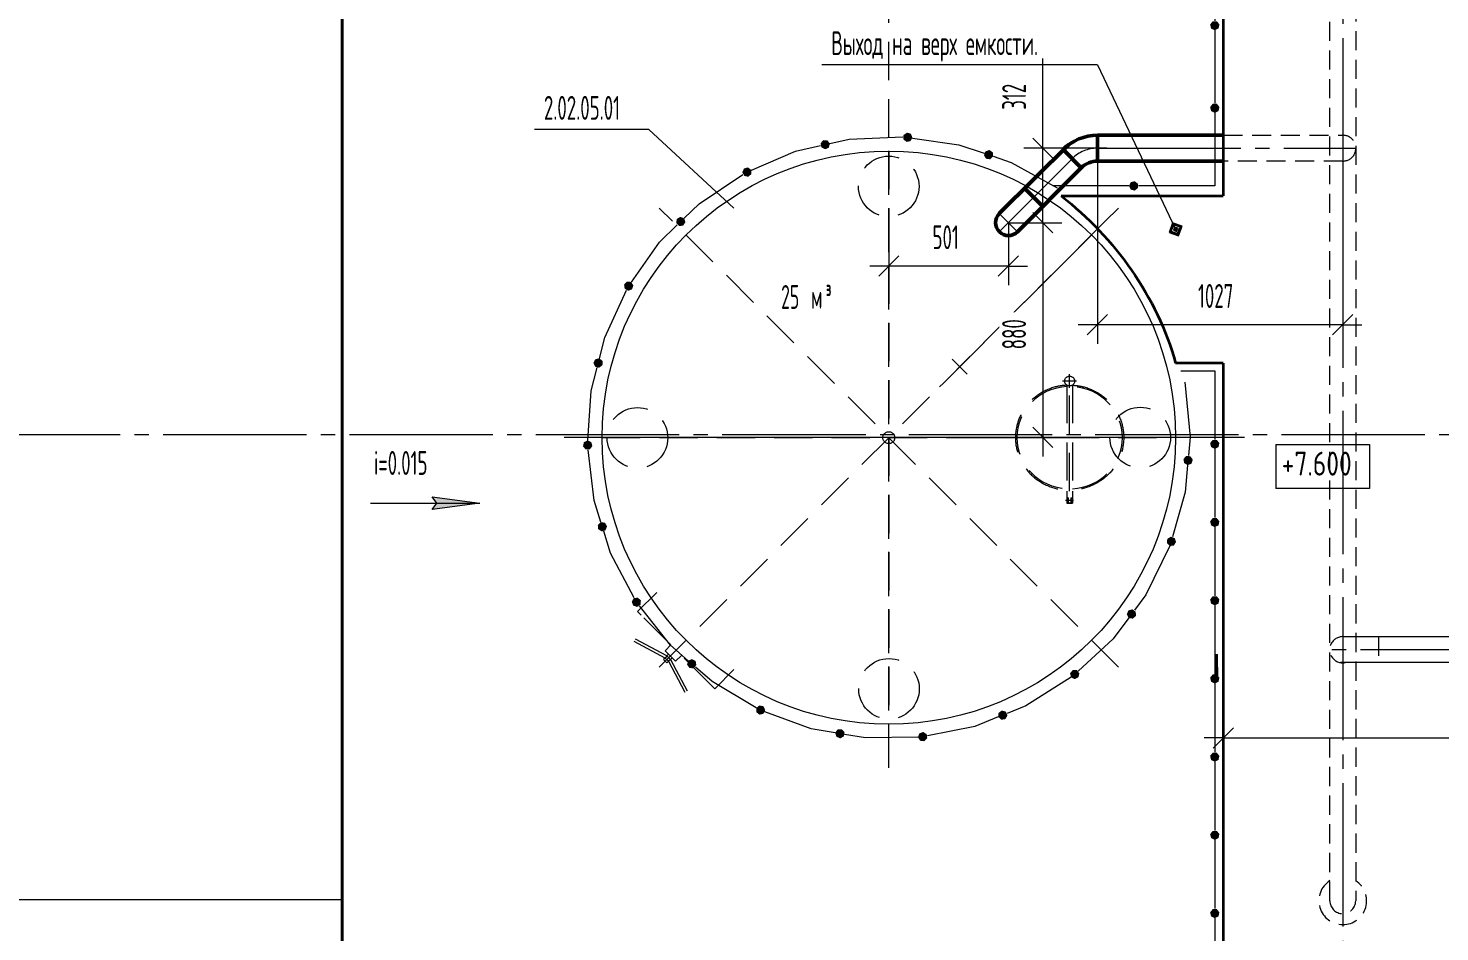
# Model space of a CAD drawing. Header units: millimetres. Extents: x -2281 to 5887, y 0 to 4166.
# Drawn here: x 1926.7 to 2074.4, y 264.4 to 359 of the extents above; entities that cross this region are included whole.
import ezdxf

# ---------------------------------------------------------------- set-up
doc = ezdxf.new("R2010")
doc.units = ezdxf.units.MM
for name, pattern in [('K5LT32785', [0]), ('K5LT32855', [0]), ('K5LT32865', [0]), ('K5LT32894', [3, 2, -1]), ('K5LT_AXLED', [19.5, 15, -1.5, 1.5, -1.5]), ('K5LT_BASIC', [0]), ('K5LT_DASHED', [6, 4, -2]), ('K5LT_REINFORCED', [0]), ('K5LT_THIN', [0]), ('K5LT_THIN_INCLUDED_TO_HATCHING', [0])]:
    doc.linetypes.add(name, pattern=pattern)
doc.layers.add('Системный слой', color=7, linetype='Continuous')
doc.styles.add('KDIMTEXTSTYLE', font='GOST_AU.SHX', dxfattribs={"width": 0.96, "oblique": 15, "height": 5})
doc.styles.add('KTEXTSTYLE', font='GOST_AU.SHX', dxfattribs={"width": 0.96, "height": 5})
doc.dimstyles.new('KDIMSTYLE (0.03)', dxfattribs={"dimtxt": 5, "dimasz": 1, "dimexe": 2, "dimexo": 0, "dimgap": 1, "dimtad": 1, "dimlfac": 40, "dimtxsty": 'KDIMTEXTSTYLE', "dimsah": 1, "dimcen": 0, "dimdle": 1, "dimadec": 0, "dimazin": 0, "dimtfac": 0.667, "dimtmove": 0, "dimatfit": 3, "dimfxl": 1, "dimtvp": 1, "dimtolj": 1, "dimtzin": 0, "dimarcsym": 0})

# ---------------------------------------------------------------- blocks, each defined once
blk = doc.blocks.new('U18')
at = {"layer": 'Системный слой'}
for points in [[(2010.52, 346.49), (2010.62, 346.91), (2010.36, 347.25), (2009.92, 347.26), (2009.65, 346.92), (2009.74, 346.5), (2010.13, 346.3)], [(2019.27, 347.52), (2019.1, 347.93), (2018.69, 348.05), (2018.33, 347.8), (2018.3, 347.37), (2018.63, 347.08), (2019.05, 347.15)], [(2027.71, 345.56), (2027.67, 345.99), (2027.3, 346.23), (2026.89, 346.08), (2026.74, 345.67), (2026.97, 345.31), (2027.41, 345.26)], [(2002.42, 343.72), (2002.4, 344.15), (2002.05, 344.41), (2001.63, 344.29), (2001.46, 343.9), (2001.67, 343.51), (2002.09, 343.43)], [(1995.51, 338.67), (1995.38, 339.08), (1994.97, 339.23), (1994.6, 339.01), (1994.54, 338.58), (1994.84, 338.27), (1995.27, 338.31)], [(1989.93, 331.65), (1990.06, 332.06), (1989.82, 332.42), (1989.39, 332.46), (1989.09, 332.14), (1989.15, 331.71), (1989.53, 331.49)], [(1986.83, 323.7), (1986.84, 324.14), (1986.51, 324.42), (1986.08, 324.33), (1985.88, 323.94), (1986.06, 323.55), (1986.48, 323.44)], [(1985.77, 315.23), (1985.66, 315.65), (1985.27, 315.83), (1984.88, 315.63), (1984.79, 315.21), (1985.07, 314.88), (1985.51, 314.89)], [(2048.47, 313.4), (2048.6, 313.82), (2048.35, 314.17), (2047.92, 314.21), (2047.62, 313.89), (2047.69, 313.46), (2048.06, 313.24)], [(1987.15, 306.43), (1987.31, 306.84), (1987.09, 307.21), (1986.66, 307.28), (1986.34, 306.98), (1986.38, 306.55), (1986.74, 306.3)], [(2046.85, 305.19), (2046.71, 305.6), (2046.3, 305.75), (2045.93, 305.52), (2045.88, 305.09), (2046.18, 304.78), (2046.61, 304.82)], [(1990.81, 298.64), (1990.85, 299.07), (1990.54, 299.37), (1990.11, 299.32), (1989.89, 298.95), (1990.04, 298.54), (1990.45, 298.4)], [(2042.65, 297.46), (2042.63, 297.89), (2042.28, 298.15), (2041.86, 298.03), (2041.69, 297.63), (2041.89, 297.25), (2042.32, 297.17)], [(1996.65, 292.31), (1996.58, 292.74), (1996.19, 292.94), (1995.79, 292.77), (1995.68, 292.35), (1995.94, 292), (1996.37, 291.98)], [(2036.63, 291.03), (2036.73, 291.45), (2036.47, 291.79), (2036.03, 291.79), (2035.76, 291.46), (2035.85, 291.03), (2036.24, 290.84)], [(2003.86, 287.61), (2003.67, 288), (2003.25, 288.09), (2002.91, 287.82), (2002.92, 287.38), (2003.26, 287.12), (2003.68, 287.22)], [(2029.21, 287.04), (2029.04, 287.44), (2028.62, 287.56), (2028.27, 287.31), (2028.24, 286.88), (2028.57, 286.59), (2028.99, 286.66)], [(2012.09, 284.85), (2012.16, 285.28), (2011.87, 285.6), (2011.43, 285.58), (2011.18, 285.22), (2011.31, 284.81), (2011.71, 284.64)], [(2020.81, 284.64), (2020.76, 285.08), (2020.39, 285.31), (2019.98, 285.16), (2019.84, 284.75), (2020.07, 284.39), (2020.5, 284.34)]]:
    blk.add_hatch(color=7, dxfattribs=at).paths.add_polyline_path(points)
at = {"layer": 'Системный слой', "color": 7, "linetype": 'K5LT32865', "lineweight": 13}
for p, q in [((2010.62, 346.91), (2012.65, 347.37)), ((2012.65, 347.37), (2018.27, 347.6)), ((2019.26, 347.48), (2024.12, 346.78)), ((2002.42, 344.11), (2007.02, 346.1)), ((2007.02, 346.1), (2009.65, 346.69)), ((2024.12, 346.78), (2026.77, 345.89)), ((2027.72, 345.57), (2029.59, 344.93)), ((2029.59, 344.93), (2034.39, 342.28)), ((1996.93, 340.6), (2001.52, 343.68)), ((1995.37, 339.09), (1996.93, 340.6)), ((1992.8, 336.57), (1994.66, 338.39)), ((1989.86, 332.4), (1992.8, 336.57)), ((1987.06, 326.61), (1989.33, 331.55)), ((1986.51, 324.42), (1987.06, 326.61)), ((1985.65, 321.02), (1986.26, 323.45)), ((1985.31, 315.83), (1985.65, 321.02)), ((2047.78, 321.91), (2048.32, 316.16)), ((2048.32, 316.16), (2048.15, 314.24)), ((1985.96, 309.53), (1985.33, 314.83)), ((2048.06, 313.24), (2047.8, 310.42)), ((2047.8, 310.42), (2046.49, 305.73)), ((1986.66, 307.28), (1985.96, 309.53)), ((1987.68, 304.02), (1986.96, 306.32)), ((2046.2, 304.78), (2043.7, 299.68)), ((1990.15, 299.34), (1987.68, 304.02)), ((1993.95, 294.39), (1990.69, 298.51)), ((2043.7, 299.68), (2042.49, 298.06)), ((2041.89, 297.25), (2040.25, 295.05)), ((1995.8, 292.77), (1993.95, 294.39)), ((2040.25, 295.05), (2036.61, 291.68)), ((1998.29, 290.59), (1996.55, 292.11)), ((2035.86, 291.03), (2031.14, 288.05)), ((2002.92, 287.84), (1998.29, 290.59)), ((2031.14, 288.05), (2029.17, 287.26)), ((2008.67, 285.65), (2003.83, 287.43)), ((2028.24, 286.88), (2025.79, 285.9)), ((2011.18, 285.23), (2008.67, 285.65)), ((2025.79, 285.9), (2020.83, 284.91)), ((2014.36, 284.68), (2012.17, 285.06)), ((2019.84, 284.76), (2014.36, 284.68))]:
    blk.add_line(p, q, dxfattribs=at)
blk = doc.blocks.new('U24')
at = {"layer": 'Системный слой'}
for points in [[(2051.29, 315.13), (2051.38, 315.55), (2051.11, 315.89), (2050.68, 315.89), (2050.41, 315.55), (2050.51, 315.13), (2050.9, 314.94)], [(2051.29, 306.94), (2051.38, 307.36), (2051.11, 307.7), (2050.68, 307.7), (2050.41, 307.36), (2050.51, 306.94), (2050.9, 306.75)], [(2051.29, 298.75), (2051.38, 299.18), (2051.11, 299.52), (2050.68, 299.52), (2050.41, 299.18), (2050.51, 298.75), (2050.9, 298.57)], [(2051.29, 290.57), (2051.38, 290.99), (2051.11, 291.33), (2050.68, 291.33), (2050.41, 290.99), (2050.51, 290.57), (2050.9, 290.38)], [(2051.29, 282.38), (2051.38, 282.81), (2051.11, 283.14), (2050.68, 283.14), (2050.41, 282.81), (2050.51, 282.38), (2050.9, 282.19)], [(2051.29, 274.2), (2051.38, 274.62), (2051.11, 274.96), (2050.68, 274.96), (2050.41, 274.62), (2050.51, 274.2), (2050.9, 274.01)], [(2051.29, 266.01), (2051.38, 266.43), (2051.11, 266.77), (2050.68, 266.77), (2050.41, 266.43), (2050.51, 266.01), (2050.9, 265.82)]]:
    blk.add_hatch(color=7, dxfattribs=at).paths.add_polyline_path(points)
at = {"layer": 'Системный слой', "color": 7, "linetype": 'K5LT32865', "lineweight": 13}
for p, q in [((2050.9, 323.12), (2050.9, 315.94)), ((2050.9, 314.94), (2050.9, 307.75)), ((2050.9, 306.75), (2050.9, 299.57)), ((2050.9, 298.57), (2050.9, 291.38)), ((2050.9, 290.38), (2050.9, 283.19)), ((2050.9, 282.19), (2050.9, 275.01)), ((2050.9, 274.01), (2050.9, 266.82)), ((2050.9, 265.82), (2050.9, 258.64))]:
    blk.add_line(p, q, dxfattribs=at)
blk = doc.blocks.new('U292')
at = {"layer": 'Системный слой', "color": 7, "linetype": 'K5LT_DASHED', "lineweight": 13}
blk.add_circle((1990.49, 316.1), 3.17, dxfattribs=at)
blk = doc.blocks.new('U293')
at = {"layer": 'Системный слой', "color": 7, "linetype": 'K5LT_DASHED', "lineweight": 13}
blk.add_circle((2016.81, 289.82), 3.17, dxfattribs=at)
blk = doc.blocks.new('U294')
at = {"layer": 'Системный слой', "color": 7, "linetype": 'K5LT_DASHED', "lineweight": 13}
blk.add_circle((2043.1, 316.13), 3.17, dxfattribs=at)
blk = doc.blocks.new('U295')
at = {"layer": 'Системный слой', "color": 7, "linetype": 'K5LT_DASHED', "lineweight": 13}
blk.add_circle((2016.78, 342.42), 3.17, dxfattribs=at)
blk = doc.blocks.new('U291')
at = {"layer": 'Системный слой'}
for name in ['U295', 'U292', 'U294', 'U293']:
    blk.add_blockref(name, (0, 0), dxfattribs=at)
blk = doc.blocks.new('U290')
at = {"layer": 'Системный слой', "color": 7, "linetype": 'K5LT_DASHED', "lineweight": 13}
for p, q in [((2016.79, 282.15), (2016.79, 350.09)), ((1992.77, 292.1), (2040.81, 340.14)), ((2040.81, 292.1), (1992.77, 340.14)), ((2036.44, 322.04), (2034.98, 322.04)), ((2035.71, 321.32), (2035.71, 322.77)), ((2035.42, 321.62), (2035.42, 310.51)), ((2035.71, 310.53), (2035.71, 321.71)), ((2036, 321.62), (2036, 310.51)), ((2054.01, 316.12), (1982.82, 316.12)), ((2035.42, 310.51), (2035.42, 309.26)), ((2036, 310.51), (2036, 309.26)), ((2035.28, 309.56), (2036.11, 309.56)), ((2035.42, 309.26), (2036, 309.26)), ((2035.56, 309.82), (2035.46, 309.82)), ((2035.46, 309.82), (2035.46, 309.3)), ((2035.46, 309.3), (2035.56, 309.3)), ((2035.56, 309.82), (2035.56, 309.3)), ((2035.6, 309.3), (2035.81, 309.3)), ((2035.85, 309.82), (2035.85, 309.3)), ((2035.85, 309.82), (2035.96, 309.82)), ((2035.96, 309.3), (2035.85, 309.3)), ((2035.96, 309.82), (2035.96, 309.3)), ((1992.52, 299.92), (1990.51, 297.91)), ((1990.51, 297.91), (1990.87, 297.54)), ((1998.21, 290.2), (1990.87, 297.54)), ((1993.4, 293.05), (1990.14, 294.77)), ((1993.55, 293.29), (1990.27, 295.01)), ((1993.99, 294.42), (1993.38, 293.81)), ((1993.4, 293.05), (1993.23, 292.88)), ((1993.23, 292.88), (1993.55, 292.56)), ((1993.38, 293.81), (1994.48, 292.71)), ((1993.55, 293.29), (1993.4, 293.05)), ((1993.72, 292.73), (1993.4, 293.05)), ((1993.73, 293.46), (1993.55, 293.29)), ((1993.55, 293.29), (1993.96, 292.88)), ((1993.72, 292.73), (1993.55, 292.56)), ((1993.67, 293.51), (1993.93, 293.26)), ((1993.96, 292.88), (1993.72, 292.73)), ((1993.72, 292.73), (1995.44, 289.47)), ((1994.19, 293), (1993.93, 293.26)), ((1994.13, 293.06), (1993.96, 292.88)), ((1993.96, 292.88), (1995.69, 289.6)), ((1995.09, 293.32), (1994.48, 292.71)), ((2000.59, 291.85), (1998.58, 289.83)), ((1998.58, 289.83), (1998.21, 290.2))]:
    blk.add_line(p, q, dxfattribs=at)
for centre, radius in [((2035.71, 322.04), 0.516), ((2016.79, 316.12), 0.625)]:
    blk.add_circle(centre, radius, dxfattribs=at)
for start_param, end_param in [(4.764734, 7.801636), (1.623142, 4.660044)]:
    blk.add_ellipse((2035.71, 316.12), major_axis=(-5.52, 0), ratio=0.970017, start_param=start_param, end_param=end_param, dxfattribs=at)
for points in [[(2035.41, 321.61), (2035.04, 321.59), (2034.67, 321.54), (2033.7, 321.3), (2033.11, 321.05), (2032.06, 320.37), (2031.59, 319.94), (2030.82, 318.97), (2030.52, 318.42), (2030.13, 317.25), (2030.03, 316.64), (2030.05, 315.41), (2030.17, 314.8), (2030.61, 313.64), (2030.93, 313.1), (2031.73, 312.15), (2032.21, 311.75), (2033.29, 311.11), (2033.89, 310.87), (2034.8, 310.68), (2035.11, 310.64), (2035.41, 310.63)], [(2036, 321.61), (2036.38, 321.59), (2036.75, 321.54), (2037.72, 321.3), (2038.31, 321.05), (2039.36, 320.37), (2039.83, 319.94), (2040.6, 318.97), (2040.89, 318.42), (2041.29, 317.25), (2041.38, 316.64), (2041.36, 315.41), (2041.24, 314.8), (2040.81, 313.64), (2040.49, 313.1), (2039.69, 312.15), (2039.2, 311.75), (2038.12, 311.11), (2037.53, 310.87), (2036.61, 310.68), (2036.31, 310.64), (2036, 310.63)]]:
    blk.add_open_spline(points, degree=3, knots=[0, 0, 0, 0, 0.0650277, 0.0650277, 0.1752287, 0.1752287, 0.2854298, 0.2854298, 0.3956308, 0.3956308, 0.5058319, 0.5058319, 0.6160329, 0.6160329, 0.726234, 0.726234, 0.836435, 0.836435, 0.9466361, 0.9466361, 1, 1, 1, 1], dxfattribs=at)
at = {"layer": 'Системный слой'}
blk.add_blockref('U291', (0, 0), dxfattribs=at)
blk = doc.blocks.new('U289')
at = {"layer": 'Системный слой', "color": 7, "linetype": 'K5LT_DASHED', "lineweight": 13}
for p, q in [((2016.79, 346.12), (2016.79, 286.12)), ((1986.79, 316.12), (2046.79, 316.12))]:
    blk.add_line(p, q, dxfattribs=at)
at = {"layer": 'Системный слой'}
blk.add_blockref('U290', (0, 0), dxfattribs=at)
blk = doc.blocks.new('U298')
at = {"layer": 'Системный слой', "color": 7, "char_height": 2.5, "attachment_point": 1, "style": 'KTEXTSTYLE'}
for s, insert in [('\\H3.5;\\W0.965;\\Q15;\\Q0;\\W0.665;\\H2.50;м', (2008.66, 332.12)), ('\\H3.5;\\W0.965;\\Q15;\\Q0;\\W0.665;\\H2.50;³', (2010.18, 332.12))]:
    blk.add_mtext(s, dxfattribs=dict(at, insert=insert))
blk = doc.blocks.new('U303')
at = {"layer": 'Системный слой', "color": 94, "linetype": 'K5LT32894', "lineweight": 5, "true_color": 0x00a600}
for p, q in [((2068.82, 295.27), (2064.54, 295.27)), ((2099.29, 295.27), (2068.82, 295.27)), ((2095.54, 295.27), (2095.54, 292.57)), ((2066.12, 292.57), (2064.05, 292.57)), ((2099.29, 292.57), (2066.12, 292.57))]:
    blk.add_line(p, q, dxfattribs=at)
at = {"layer": 'Системный слой', "color": 30, "linetype": 'K5LT_AXLED', "lineweight": 13, "true_color": 0xff8000}
for p, q in [((2099.29, 295.27), (2099.29, 292.57)), ((2100.64, 293.92), (2062.38, 293.92))]:
    blk.add_line(p, q, dxfattribs=at)
at = {"layer": 'Системный слой', "color": 94, "linetype": 'K5LT32894', "lineweight": 5, "true_color": 0x00a600}
for centre, radius, start, end in [((2064.29, 293.92), 1.37, 79.749, 280.251), ((2099.29, 293.92), 1.35, 270, 90)]:
    blk.add_arc(centre, radius, start, end, dxfattribs=at)
blk = doc.blocks.new('U304')
at = {"layer": 'Системный слой', "color": 7, "linetype": 'K5LT_THIN', "lineweight": 13}
for p, q in [((2057.28, 315.41), (2067.1, 315.41)), ((2057.28, 315.41), (2057.28, 310.79)), ((2067.1, 315.41), (2067.1, 310.79)), ((2067.1, 310.79), (2057.28, 310.79))]:
    blk.add_line(p, q, dxfattribs=at)
at = {"layer": 'Системный слой', "color": 7, "insert": (2057.9, 314.65), "char_height": 2.5, "attachment_point": 1, "style": 'KTEXTSTYLE'}
blk.add_mtext('\\H3.5;\\W0.965;\\Q15;\\Q0;\\H2.50;+7.600', dxfattribs=at)
blk = doc.blocks.new('U316')
at = {"layer": 'Системный слой', "color": 134, "linetype": 'K5LT_REINFORCED', "lineweight": 50, "true_color": 0x009696}
blk.add_line((2035.02, 346.27), (2036.93, 344.36), dxfattribs=at)
for radius in [5.1, 2.4]:
    blk.add_arc((2038.63, 342.67), radius, 90, 135, dxfattribs=at)
at = {"layer": 'Системный слой', "color": 30, "linetype": 'K5LT_AXLED', "lineweight": 13, "true_color": 0xff8000}
blk.add_arc((2038.63, 342.67), 3.75, 90, 135, dxfattribs=at)
blk = doc.blocks.new('U315')
at = {"layer": 'Системный слой', "color": 134, "linetype": 'K5LT_REINFORCED', "lineweight": 50, "true_color": 0x009696}
for p, q in [((2038.63, 347.77), (2051.81, 347.77)), ((2038.63, 347.77), (2038.63, 345.07)), ((2028.35, 339.57), (2035.63, 346.8)), ((2030.26, 337.66), (2036.93, 344.36)), ((2038.63, 345.07), (2051.81, 345.07)), ((2032.91, 340.32), (2031, 342.23))]:
    blk.add_line(p, q, dxfattribs=at)
at = {"layer": 'Системный слой', "color": 94, "linetype": 'K5LT32894', "lineweight": 5, "true_color": 0x00a600}
for p, q in [((2051.81, 347.77), (2064.31, 347.77)), ((2064.31, 345.07), (2051.81, 345.07))]:
    blk.add_line(p, q, dxfattribs=at)
at = {"layer": 'Системный слой', "color": 30, "linetype": 'K5LT_AXLED', "lineweight": 13, "true_color": 0xff8000}
for p, q in [((2038.63, 346.42), (2065.66, 346.42)), ((2035.98, 345.32), (2028.35, 337.66)), ((2030.26, 337.66), (2028.35, 339.57))]:
    blk.add_line(p, q, dxfattribs=at)
at = {"layer": 'Системный слой', "color": 94, "linetype": 'K5LT32894', "lineweight": 5, "true_color": 0x00a600}
blk.add_arc((2064.31, 346.42), 1.35, 269.9999, 90.0001, dxfattribs=at)
at = {"layer": 'Системный слой', "color": 134, "linetype": 'K5LT_REINFORCED', "lineweight": 50, "true_color": 0x009696}
blk.add_arc((2029.31, 338.62), 1.35, 135.0001, 315.0001, dxfattribs=at)
at = {"layer": 'Системный слой'}
blk.add_blockref('U316', (0, 0), dxfattribs=at)
blk = doc.blocks.new('U322')
at = {"layer": 'Системный слой', "color": 94, "linetype": 'K5LT32894', "lineweight": 5, "true_color": 0x00a600}
for p, q in [((2076.79, 295.27), (2064.54, 295.27)), ((2076.79, 292.57), (2064.05, 292.57))]:
    blk.add_line(p, q, dxfattribs=at)
at = {"layer": 'Системный слой', "color": 134, "linetype": 'K5LT_REINFORCED', "lineweight": 50, "true_color": 0x009696}
for p, q in [((2099.29, 295.27), (2076.79, 295.27)), ((2095.54, 295.27), (2095.54, 292.57)), ((2099.29, 292.57), (2076.79, 292.57))]:
    blk.add_line(p, q, dxfattribs=at)
at = {"layer": 'Системный слой', "color": 30, "linetype": 'K5LT_AXLED', "lineweight": 13, "true_color": 0xff8000}
for p, q in [((2099.29, 295.27), (2099.29, 292.57)), ((2100.64, 293.92), (2062.38, 293.92))]:
    blk.add_line(p, q, dxfattribs=at)
at = {"layer": 'Системный слой', "color": 94, "linetype": 'K5LT32894', "lineweight": 5, "true_color": 0x00a600}
blk.add_arc((2064.29, 293.92), 1.37, 79.749, 280.251, dxfattribs=at)
at = {"layer": 'Системный слой', "color": 134, "linetype": 'K5LT_REINFORCED', "lineweight": 50, "true_color": 0x009696}
blk.add_arc((2099.29, 293.92), 1.35, 270, 90, dxfattribs=at)
blk = doc.blocks.new('U321')
at = {"layer": 'Системный слой', "color": 94, "linetype": 'K5LT32894', "lineweight": 5, "true_color": 0x00a600}
blk.add_line((2068.04, 295.27), (2068.04, 292.57), dxfattribs=at)
at = {"layer": 'Системный слой'}
blk.add_blockref('U322', (0, 0), dxfattribs=at)
blk = doc.blocks.new('U399')
at = {"layer": 'Системный слой'}
for points in [[(2051.29, 402.17), (2051.39, 402.59), (2051.12, 402.93), (2050.68, 402.93), (2050.41, 402.59), (2050.51, 402.17), (2050.9, 401.98)], [(2051.29, 393.52), (2051.39, 393.95), (2051.12, 394.29), (2050.68, 394.29), (2050.41, 393.95), (2050.51, 393.52), (2050.9, 393.33)], [(2051.29, 384.88), (2051.39, 385.3), (2051.12, 385.64), (2050.68, 385.64), (2050.41, 385.3), (2050.51, 384.88), (2050.9, 384.69)], [(2051.29, 376.24), (2051.39, 376.66), (2051.12, 377), (2050.68, 377), (2050.41, 376.66), (2050.51, 376.24), (2050.9, 376.05)], [(2051.29, 367.59), (2051.39, 368.01), (2051.12, 368.35), (2050.68, 368.35), (2050.41, 368.01), (2050.51, 367.59), (2050.9, 367.4)], [(2051.29, 358.95), (2051.39, 359.37), (2051.12, 359.71), (2050.68, 359.71), (2050.41, 359.37), (2050.51, 358.95), (2050.9, 358.76)], [(2051.29, 350.3), (2051.39, 350.73), (2051.12, 351.07), (2050.68, 351.07), (2050.41, 350.73), (2050.51, 350.3), (2050.9, 350.12)]]:
    blk.add_hatch(color=7, dxfattribs=at).paths.add_polyline_path(points)
at = {"layer": 'Системный слой', "color": 7, "linetype": 'K5LT32865', "lineweight": 13}
for p, q in [((2050.9, 410.62), (2050.9, 402.98)), ((2050.9, 401.98), (2050.9, 394.33)), ((2050.9, 393.33), (2050.9, 385.69)), ((2050.9, 384.69), (2050.9, 377.05)), ((2050.9, 376.05), (2050.9, 368.4)), ((2050.9, 367.4), (2050.9, 359.76)), ((2050.9, 358.76), (2050.9, 351.12)), ((2050.9, 350.12), (2050.9, 342.47))]:
    blk.add_line(p, q, dxfattribs=at)
blk = doc.blocks.new('U400')
at = {"layer": 'Системный слой'}
blk.add_hatch(color=7, dxfattribs=at).paths.add_polyline_path([(2042.87, 342.26), (2042.87, 342.69), (2042.53, 342.96), (2042.11, 342.86), (2041.92, 342.47), (2042.11, 342.08), (2042.53, 341.98)])
at = {"layer": 'Системный слой', "color": 7, "linetype": 'K5LT32865', "lineweight": 13}
for p, q in [((2041.92, 342.47), (2033.95, 342.47)), ((2050.9, 342.47), (2042.92, 342.47))]:
    blk.add_line(p, q, dxfattribs=at)
blk = doc.blocks.new('U389')
at = {"layer": 'Системный слой', "color": 5, "linetype": 'K5LT_BASIC', "lineweight": 35, "true_color": 0x0000ff}
for p, q in [((2051.79, 411.43), (2051.79, 343.69)), ((2051.79, 343.69), (2051.79, 341.42)), ((2034.82, 341.43), (2046.79, 341.43)), ((2046.79, 341.43), (2051.79, 341.43)), ((2051.79, 323.93), (2046.79, 323.93)), ((2051.79, 323.93), (2051.79, 257.64))]:
    blk.add_line(p, q, dxfattribs=at)
at = {"layer": 'Системный слой', "color": 7, "linetype": 'K5LT32865', "lineweight": 13}
blk.add_line((2047.35, 323.12), (2050.9, 323.12), dxfattribs=at)
at = {"layer": 'Системный слой', "color": 5, "linetype": 'K5LT_BASIC', "lineweight": 35, "true_color": 0x0000ff}
blk.add_open_spline([(2034.82, 341.43), (2040.47, 337.03), (2044.86, 330.89), (2046.79, 323.93)], degree=3, dxfattribs=at)
at = {"layer": 'Системный слой'}
for name in ['U399', 'U400']:
    blk.add_blockref(name, (0, 0), dxfattribs=at)
blk = doc.blocks.new('U388')
at = {"layer": 'Системный слой'}
blk.add_blockref('U389', (0, 0), dxfattribs=at)
blk = doc.blocks.new('U408')
at = {"layer": 'Системный слой', "color": 5, "linetype": 'K5LT32855', "lineweight": 50, "true_color": 0x0000ff}
blk.add_line((2051.06, 290.75), (2051.04, 293.46), dxfattribs=at)
blk = doc.blocks.new('D159')
at = {"layer": 'Системный слой', "color": 7, "linetype": 'K5LT_THIN', "lineweight": 13, "transparency": 16777216}
for p, q in [((2152.81, 403.62), (2152.81, 405.62)), ((2016.78, 403.62), (2154.81, 403.62)), ((2153.87, 402.56), (2151.75, 404.68)), ((2152.81, 403.62), (2152.81, 316.12)), ((2111.79, 316.12), (2154.81, 316.12)), ((2151.75, 317.18), (2153.87, 315.06)), ((2152.81, 316.12), (2152.81, 314.12))]:
    blk.add_line(p, q, dxfattribs=at)
at = {"transparency": 16777216}
blk.add_wipeout([(2151.81, 357.36), (2148.24, 357.36), (2148.24, 362.18), (2151.81, 362.18)], dxfattribs=at).dxf.layer = 'Системный слой'
at = {"layer": 'Системный слой', "color": 7, "transparency": 16777216, "insert": (2148.54, 357.36), "char_height": 2.5, "attachment_point": 1, "rotation": 90, "style": 'KTEXTSTYLE'}
blk.add_mtext('\\H3.5;\\W0.965;\\Q15;\\Q0;\\W0.715;\\H2.50;3500', dxfattribs=at)
blk = doc.blocks.new('KDIMARROW_03')
at = {"layer": 'Системный слой', "color": 0, "linetype": 'K5LT_THIN', "lineweight": 13}
for p, q in [((-1.06, -1.06), (1.06, 1.06)), ((0, 0), (-1, 0)), ((0, 0), (2, 0))]:
    blk.add_line(p, q, dxfattribs=at)
blk = doc.blocks.new('D167')
at = {"layer": 'Системный слой', "color": 7, "linetype": 'K5LT_THIN', "lineweight": 13, "transparency": 16777216}
for p, q in [((2051.79, 291.62), (2051.79, 282.68)), ((2076.79, 291.62), (2076.79, 282.68)), ((2052.85, 285.74), (2050.73, 283.62)), ((2075.73, 283.62), (2077.85, 285.74)), ((2051.79, 284.68), (2049.79, 284.68)), ((2051.79, 284.68), (2076.79, 284.68)), ((2076.79, 284.68), (2078.79, 284.68)), ((2076.79, 284.68), (2078.79, 284.68)), ((2078.79, 284.68), (2087.42, 284.68))]:
    blk.add_line(p, q, dxfattribs=at)
at = {"transparency": 16777216}
blk.add_wipeout([(2080.79, 285.93), (2080.79, 289.5), (2085.24, 289.5), (2085.24, 285.93)], dxfattribs=at).dxf.layer = 'Системный слой'
at = {"layer": 'Системный слой', "color": 7, "transparency": 16777216, "insert": (2080.79, 288.95), "char_height": 2.5, "attachment_point": 1, "style": 'KTEXTSTYLE'}
blk.add_mtext('\\H3.5;\\W0.965;\\Q15;\\Q0;\\W0.715;\\H2.50;1000', dxfattribs=at)
blk = doc.blocks.new('U634')
at = {"layer": 'Системный слой'}
blk.add_hatch(color=7, dxfattribs=at).paths.add_polyline_path([(1974.01, 309.26), (1969.01, 309.92), (1969.51, 309.26), (1969.01, 308.6)])
at = {"layer": 'Системный слой', "color": 7, "linetype": 'K5LT_THIN', "lineweight": 13}
for p, q in [((1962.57, 309.26), (1974.01, 309.26)), ((1969.51, 309.26), (1969.01, 309.92)), ((1969.01, 309.92), (1974.01, 309.26)), ((1974.01, 309.26), (1969.01, 308.6)), ((1969.01, 308.6), (1969.51, 309.26))]:
    blk.add_line(p, q, dxfattribs=at)
blk = doc.blocks.new('U642')
at = {"layer": 'Системный слой', "color": 7, "linetype": 'K5LT_THIN', "lineweight": 13}
for q in [(1979.7, 348.39), (2000.59, 340.14)]:
    blk.add_line((1991.69, 348.39), q, dxfattribs=at)
at = {"layer": 'Системный слой', "color": 7, "insert": (1980.7, 351.89), "char_height": 2.5, "attachment_point": 1, "style": 'KTEXTSTYLE'}
blk.add_mtext('\\H3.5;\\W0.965;\\Q15;\\Q0;\\W0.715;\\H2.50;2.02.05.01', dxfattribs=at)
blk = doc.blocks.new('U665')
at = {"layer": 'Системный слой'}
h = blk.add_hatch(color=7, dxfattribs=at)
h.paths.add_polyline_path([(2047.11, 337.26), (2047.47, 338.26), (2046.47, 338.61), (2046.12, 337.61)])
h.paths.add_polyline_path([(2047.01, 337.48), (2047.25, 338.15), (2046.58, 338.39), (2046.34, 337.72)])
h.paths.add_polyline_path([(2046.9, 337.71), (2047.02, 338.04), (2046.69, 338.16), (2046.57, 337.83)])
at = {"layer": 'Системный слой', "color": 7, "linetype": 'K5LT_THIN', "lineweight": 13}
for p, q in [((2038.63, 355.16), (2009.77, 355.16)), ((2038.63, 355.16), (2046.79, 337.94)), ((2046.47, 338.61), (2046.12, 337.61)), ((2046.58, 338.39), (2046.34, 337.72)), ((2046.58, 338.39), (2046.47, 338.61)), ((2047.47, 338.26), (2046.47, 338.61)), ((2046.69, 338.16), (2046.58, 338.39)), ((2047.25, 338.15), (2046.58, 338.39)), ((2047.11, 337.26), (2047.47, 338.26)), ((2046.12, 337.61), (2047.11, 337.26)), ((2046.34, 337.72), (2047.01, 337.48)), ((2046.69, 338.16), (2046.57, 337.83)), ((2046.57, 337.83), (2046.9, 337.71)), ((2047.02, 338.04), (2046.69, 338.16)), ((2046.9, 337.71), (2047.02, 338.04)), ((2047.01, 337.48), (2047.25, 338.15))]:
    blk.add_line(p, q, dxfattribs=at)
at = {"layer": 'Системный слой', "color": 7, "insert": (2010.77, 358.66), "char_height": 2.5, "attachment_point": 1, "style": 'KTEXTSTYLE'}
blk.add_mtext('\\H3.5;\\W0.965;\\Q15;\\Q0;\\W0.715;\\H2.50;Выход на верх емкости.', dxfattribs=at)
blk = doc.blocks.new('D203')
at = {"layer": 'Системный слой', "color": 7, "linetype": 'K5LT_THIN', "lineweight": 13, "transparency": 16777216}
for p, q in [((2032.91, 338.62), (2032.91, 340.62)), ((2029.31, 338.62), (2034.91, 338.62)), ((2033.97, 337.56), (2031.85, 339.68)), ((2032.91, 338.62), (2032.91, 316.14)), ((2024.23, 316.14), (2034.91, 316.14)), ((2031.85, 317.2), (2033.97, 315.08)), ((2032.91, 316.14), (2032.91, 314.14))]:
    blk.add_line(p, q, dxfattribs=at)
at = {"transparency": 16777216}
blk.add_wipeout([(2031.91, 325.36), (2028.35, 325.36), (2028.35, 329.24), (2031.91, 329.24)], dxfattribs=at).dxf.layer = 'Системный слой'
at = {"layer": 'Системный слой', "color": 7, "transparency": 16777216, "insert": (2028.65, 325.36), "char_height": 2.5, "attachment_point": 1, "rotation": 90, "style": 'KTEXTSTYLE'}
blk.add_mtext('\\H3.5;\\W0.965;\\Q15;\\Q0;\\W0.715;\\H2.50;880', dxfattribs=at)
blk = doc.blocks.new('D204')
at = {"layer": 'Системный слой', "color": 7, "linetype": 'K5LT_THIN', "lineweight": 13, "transparency": 16777216}
for p, q in [((2029.31, 338.62), (2029.31, 332.08)), ((2016.79, 337.61), (2016.79, 332.08)), ((2016.79, 334.08), (2014.79, 334.08)), ((2017.85, 335.15), (2015.73, 333.02)), ((2029.31, 334.08), (2016.79, 334.08)), ((2028.25, 333.02), (2030.37, 335.15)), ((2029.31, 334.08), (2031.31, 334.08))]:
    blk.add_line(p, q, dxfattribs=at)
at = {"transparency": 16777216}
blk.add_wipeout([(2021.36, 335.08), (2021.36, 338.65), (2024.6, 338.65), (2024.6, 335.08)], dxfattribs=at).dxf.layer = 'Системный слой'
at = {"layer": 'Системный слой', "color": 7, "transparency": 16777216, "insert": (2021.36, 338.35), "char_height": 2.5, "attachment_point": 1, "style": 'KTEXTSTYLE'}
blk.add_mtext('\\H3.5;\\W0.965;\\Q15;\\Q0;\\W0.715;\\H2.50;501', dxfattribs=at)
blk = doc.blocks.new('D205')
at = {"layer": 'Системный слой', "color": 7, "linetype": 'K5LT_THIN', "lineweight": 13, "transparency": 16777216}
for p, q in [((2038.61, 346.12), (2038.61, 325.94)), ((2064.29, 346.12), (2064.29, 325.94)), ((2038.61, 327.94), (2036.61, 327.94)), ((2039.67, 329), (2037.55, 326.88)), ((2064.29, 327.94), (2038.61, 327.94)), ((2063.23, 326.88), (2065.35, 329)), ((2064.29, 327.94), (2066.29, 327.94))]:
    blk.add_line(p, q, dxfattribs=at)
at = {"transparency": 16777216}
blk.add_wipeout([(2049.14, 329.19), (2049.14, 332.75), (2053.58, 332.75), (2053.58, 329.19)], dxfattribs=at).dxf.layer = 'Системный слой'
at = {"layer": 'Системный слой', "color": 7, "transparency": 16777216, "insert": (2049.14, 332.2), "char_height": 2.5, "attachment_point": 1, "style": 'KTEXTSTYLE'}
blk.add_mtext('\\H3.5;\\W0.965;\\Q15;\\Q0;\\W0.715;\\H2.50;1027', dxfattribs=at)
blk = doc.blocks.new('D206')
at = {"layer": 'Системный слой', "color": 7, "linetype": 'K5LT_THIN', "lineweight": 13, "transparency": 16777216}
for p, q in [((2032.91, 348.44), (2032.91, 355.82)), ((2033.97, 345.36), (2031.85, 347.48)), ((2032.91, 346.42), (2032.91, 348.44)), ((2032.91, 346.42), (2032.91, 348.42)), ((2039.61, 346.42), (2030.91, 346.42)), ((2032.91, 338.62), (2032.91, 346.42)), ((2029.31, 338.62), (2034.91, 338.62)), ((2031.85, 339.68), (2033.97, 337.56)), ((2032.91, 338.62), (2032.91, 336.62))]:
    blk.add_line(p, q, dxfattribs=at)
at = {"transparency": 16777216}
blk.add_wipeout([(2031.91, 350.44), (2028.35, 350.44), (2028.35, 353.68), (2031.91, 353.68)], dxfattribs=at).dxf.layer = 'Системный слой'
at = {"layer": 'Системный слой', "color": 7, "transparency": 16777216, "insert": (2028.65, 350.44), "char_height": 2.5, "attachment_point": 1, "rotation": 90, "style": 'KTEXTSTYLE'}
blk.add_mtext('\\H3.5;\\W0.965;\\Q15;\\Q0;\\W0.715;\\H2.50;312', dxfattribs=at)

msp = doc.modelspace()

# ---------------------------------------------------------------- linework, layer by layer
at = {"layer": 'Системный слой', "color": 7, "linetype": 'K5LT32785', "lineweight": 40}
msp.add_line((1959.57583, 257.64832), (1959.57583, 532.59741), dxfattribs=at)
at = {"layer": 'Системный слой', "color": 94, "linetype": 'K5LT32894', "lineweight": 5, "true_color": 0x00a600}
for p, q in [((2062.94175, 267.64435), (2062.94168, 519.76934)), ((2065.64171, 433.67208), (2065.64174, 267.63789))]:
    msp.add_line(p, q, dxfattribs=at)
at = {"layer": 'Системный слой', "color": 30, "linetype": 'K5LT_AXLED', "lineweight": 13, "true_color": 0xff8000}
for p, q in [((2064.29166, 513.93582), (2064.29175, 232.0258)), ((2189.86973, 316.40071), (1794.77565, 316.40071))]:
    msp.add_line(p, q, dxfattribs=at)
at = {"layer": 'Системный слой', "color": 7, "linetype": 'K5LT_DASHED', "lineweight": 13}
for p, q in [((2016.79166, 281.54306), (2016.79164, 360.44223)), ((2039.48042, 338.80814), (2022.09495, 321.42265)), ((2025.00293, 322.75732), (2023.42961, 324.33063)), ((2053.79168, 316.11936), (1983.04165, 316.11935))]:
    msp.add_line(p, q, dxfattribs=at)
at = {"layer": 'Системный слой', "color": 7, "linetype": 'K5LT_THIN', "lineweight": 13}
for p, q in [((2050.74495, 316.14435), (1982.80664, 316.14435)), ((2050.52579, 316.14436), (1983.02579, 316.14434)), ((1959.56344, 267.73278), (1909.00887, 267.73278))]:
    msp.add_line(p, q, dxfattribs=at)
at = {"layer": 'Системный слой', "color": 5, "linetype": 'K5LT32855', "lineweight": 50, "true_color": 0x0000ff}
msp.add_line((2051.06138, 290.74842), (2051.0446, 293.46351), dxfattribs=at)
at = {"layer": 'Системный слой', "color": 5, "linetype": 'K5LT_BASIC', "lineweight": 35, "true_color": 0x0000ff}
msp.add_line((2051.79166, 291.61522), (2051.79166, 257.6448), dxfattribs=at)
at = {"layer": 'Системный слой', "color": 7, "linetype": 'K5LT_THIN_INCLUDED_TO_HATCHING', "lineweight": 13}
msp.add_circle((2016.79165, 316.11935), 30, dxfattribs=at)
at = {"layer": 'Системный слой', "color": 94, "linetype": 'K5LT32894', "lineweight": 5, "true_color": 0x00a600}
for radius, start, end in [(2.5, 122.6774068, 57.3167973), (1.35, 180, 359.7257457)]:
    msp.add_arc((2064.29175, 267.64435), radius, start, end, dxfattribs=at)

# ---------------------------------------------------------------- block references
at = {"layer": 'Системный слой'}
for name in ['U388', 'U642', 'U289', 'U18', 'U315', 'U298', 'U24', 'U304', 'U634', 'U321', 'U303', 'U408']:
    msp.add_blockref(name, (0, 0), dxfattribs=at)

# ---------------------------------------------------------------- texts
at = {"layer": 'Системный слой', "color": 7, "char_height": 2.5, "attachment_point": 1, "style": 'KTEXTSTYLE'}
for s, insert in [('\\H3.5;\\W0.965;\\Q15;\\Q0;\\W0.665;\\H2.50; 25', (2004.67097, 332.09937)), ('\\H3.5;\\W0.965;\\Q15;\\Q0;\\W0.715;\\H2.50;i=0.015', (1962.91506, 314.72008))]:
    msp.add_mtext(s, dxfattribs=dict(at, insert=insert))

# ---------------------------------------------------------------- next in the draw order: dimensions: what is measured, and where the dimension line sits
at = {"layer": 'Системный слой', "color": 7}
dim = msp.add_linear_dim(base=(2152.80897, 403.61934), p1=(2111.79168, 316.11937), p2=(2016.77604, 403.61934), angle=90, dimstyle='KDIMSTYLE (0.03)', override={"dimexo": 0, "dimpost": '\\H2.5;\\W0.715;\\Q0;<>', "dimblk1": 'KDIMARROW_03', "dimblk2": 'KDIMARROW_03', "dimse1": 0, "dimse2": 0, "dimclrt": 7, "dimtolj": 1}, dxfattribs=at)
dim.commit()
dim.dimension.update_dxf_attribs({"geometry": 'D159', "text_midpoint": (2152.80897, 359.86936), "dimtype": 160})
dim = msp.add_linear_dim(base=(2051.79166, 284.6841), p1=(2076.79166, 291.61522), p2=(2051.79166, 291.61522), dimstyle='KDIMSTYLE (0.03)', override={"dimexo": 0, "dimpost": '\\H2.5;\\W0.715;\\Q0;<>', "dimblk1": 'KDIMARROW_03', "dimblk2": 'KDIMARROW_03', "dimse1": 0, "dimse2": 0, "dimclrt": 7, "dimtolj": 1}, dxfattribs=at)
dim.commit()
dim.dimension.update_dxf_attribs({"geometry": 'D167', "text_midpoint": (2083.10677, 284.6841), "dimtype": 160})

# ---------------------------------------------------------------- next in the draw order: block references
at = {"layer": 'Системный слой'}
msp.add_blockref('U665', (0, 0), dxfattribs=at)

# ---------------------------------------------------------------- next in the draw order: dimensions: what is measured, and where the dimension line sits
at = {"layer": 'Системный слой', "color": 7}
dim = msp.add_linear_dim(base=(2064.29166, 327.9362), p1=(2038.61233, 346.11936), p2=(2064.29166, 346.11936), dimstyle='KDIMSTYLE (0.03)', override={"dimexo": 0, "dimpost": '\\H2.5;\\W0.715;\\Q0;<>', "dimblk1": 'KDIMARROW_03', "dimblk2": 'KDIMARROW_03', "dimse1": 0, "dimse2": 0, "dimclrt": 7, "dimtolj": 1}, dxfattribs=at)
dim.commit()
dim.dimension.update_dxf_attribs({"geometry": 'D205', "text_midpoint": (2051.452, 327.9362), "dimtype": 160})
dim = msp.add_linear_dim(base=(2032.91357, 338.61931), p1=(2024.23457, 316.14435), p2=(2029.30733, 338.61931), angle=90, text='\\H2.5;\\W0.715;\\Q0;\\H2.5;\\W0.715;\\Q0;\\Q0;\\W0.527;880', dimstyle='KDIMSTYLE (0.03)', override={"dimexo": 0, "dimblk1": 'KDIMARROW_03', "dimblk2": 'KDIMARROW_03', "dimse1": 0, "dimse2": 0, "dimclrt": 7, "dimtolj": 1}, dxfattribs=at)
dim.commit()
dim.dimension.update_dxf_attribs({"geometry": 'D203', "text_midpoint": (2032.91357, 327.38183), "dimtype": 160})

# ---------------------------------------------------------------- next in the draw order: dimensions: what is measured, and where the dimension line sits
dim = msp.add_linear_dim(base=(2029.30733, 334.08467), p1=(2016.79167, 337.6104), p2=(2029.30733, 338.61931), dimstyle='KDIMSTYLE (0.03)', override={"dimexo": 0, "dimpost": '\\H2.5;\\W0.715;\\Q0;<>', "dimblk1": 'KDIMARROW_03', "dimblk2": 'KDIMARROW_03', "dimse1": 0, "dimse2": 0, "dimclrt": 7, "dimtolj": 1}, dxfattribs=at)
dim.commit()
dim.dimension.update_dxf_attribs({"geometry": 'D204', "text_midpoint": (2023.0495, 334.08467), "dimtype": 160})

# ---------------------------------------------------------------- next in the draw order: dimensions: what is measured, and where the dimension line sits
dim = msp.add_linear_dim(base=(2032.91357, 338.61931), p1=(2039.60657, 346.4161), p2=(2029.30733, 338.61931), angle=90, dimstyle='KDIMSTYLE (0.03)', override={"dimexo": 0, "dimpost": '\\H2.5;\\W0.715;\\Q0;<>', "dimblk1": 'KDIMARROW_03', "dimblk2": 'KDIMARROW_03', "dimse1": 0, "dimse2": 0, "dimclrt": 7, "dimtolj": 1}, dxfattribs=at)
dim.commit()
dim.dimension.update_dxf_attribs({"geometry": 'D206', "text_midpoint": (2032.91357, 352.12999), "dimtype": 160})

doc.saveas('drawing.dxf')
